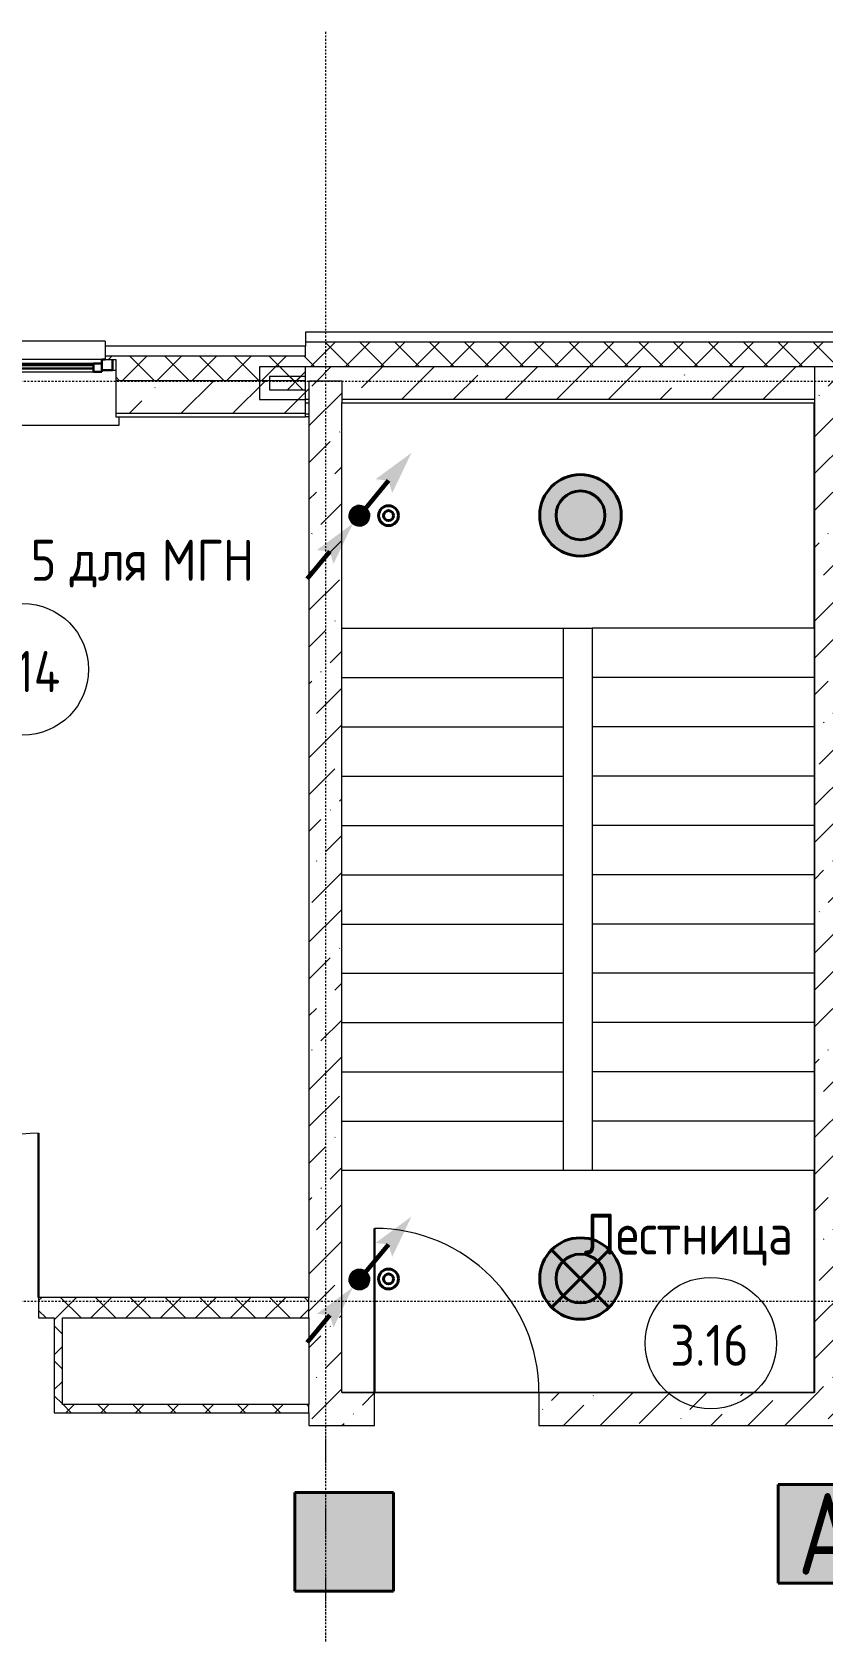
# Model space of a CAD drawing. Header units: millimetres. Extents: x -174154 to -170572, y -111302 to -109817.
# Drawn here: x -173994.5 to -173946.4, y -110868.4 to -110771 of the extents above; entities that cross this region are included whole.
import ezdxf

# ---------------------------------------------------------------- set-up
doc = ezdxf.new("R2010")
doc.units = ezdxf.units.MM
for name, pattern in [('ACAD_ISO02W100', [15, 12, -3]), ('ADSK_Линия сетки', [21, 12, -3, 3, -3]), ('ADSK_Сверху', [4.5, 3, -1.5]), ('ADSK_Штрих_ш3 п1_5', [4.5, 3, -1.5])]:
    doc.linetypes.add(name, pattern=pattern)
for name, color, linetype, lineweight in [('!Освещение', 190, 'Continuous', 40), ('!Подложка', 252, 'ACAD_ISO02W100', 25), ('Двери', 7, 'Continuous', 18), ('Каркас_Импост', 7, 'Continuous', 18), ('Лестницы', 7, 'Continuous', 18), ('Марки помещений', 7, 'Continuous', 18), ('Окна', 7, 'Continuous', 18), ('Оси', 7, 'Continuous', 9), ('Остекление', 7, 'Continuous', 30), ('Отлив', 7, 'Continuous', 18), ('Панель', 7, 'Continuous', 18), ('Перекрытия', 7, 'Continuous', 18), ('Подоконник_Верхний брус', 7, 'Continuous', 18), ('Стены', 7, 'Continuous', 18), ('Стены разрез', 7, 'Continuous', 40), ('Стены штриховка', 7, 'Continuous', 18), ('Электрика', 7, 'Continuous', 40)]:
    doc.layers.add(name, color=color, linetype=linetype, lineweight=lineweight)
doc.layers.add('_Разделитель помещений_', color=4, linetype='ADSK_Штрих_ш3 п1_5', lineweight=40, true_color=0x00ffff)
doc.styles.add('GOST Common', font='GOST Common.ttf', dxfattribs={"width": 0.9, "height": 250})
doc.styles.get("Standard").update_dxf_attribs({"font": 'GOST_A.TTF'})
pattern_1 = [(45, (30280, 12305), (-106.066, 106.066), []), (135, (30280, 12305), (-106.066, -106.066), [])]
pattern_2 = [(45, (30280, 12305), (-314.309, 314.309), []), (45, (30594.3, 12305), (-314.309, 314.309), [555.625, -111.125, 3.353, -107.772])]
pattern_3 = [(45, (30280, 12305), (84.1903, 308.6967), [396.875, -79.375, 3.353, -76.022])]

# ---------------------------------------------------------------- blocks, each defined once
blk = doc.blocks.new('*U231')
at = {"layer": 'Электрика', "ltscale": 10}
h = blk.add_hatch(color=255, dxfattribs=at)
h.dxf.hatch_style = 1
edge = h.paths.add_edge_path()
edge.add_arc((0, 0), 2.5, 0, 360)
at = {"layer": 'Электрика', "color": 5}
blk.add_circle((0, 0), 2.5, dxfattribs=at)
at = {"layer": 'Электрика', "color": 5, "lineweight": 40}
blk.add_circle((0, 0), 1.5, dxfattribs=at)
for start, end in [(0, 180), (180, 0)]:
    blk.add_arc((0, 0), 2.5, start, end, dxfattribs=at)
blk = doc.blocks.new('*U242')
at = {"layer": 'Электрика', "ltscale": 10}
h = blk.add_hatch(color=255, dxfattribs=at)
h.dxf.hatch_style = 1
edge = h.paths.add_edge_path()
edge.add_arc((0, 0), 2.5, 0, 360)
at = {"layer": 'Электрика', "color": 1, "lineweight": 40}
for p, q in [((-1.768, 1.768), (1.768, -1.768)), ((-1.768, -1.768), (1.768, 1.768))]:
    blk.add_line(p, q, dxfattribs=at)
blk.add_circle((0, 0), 1.5, dxfattribs=at)
for start, end in [(0, 180), (180, 0)]:
    blk.add_arc((0, 0), 2.5, start, end, dxfattribs=at)
blk = doc.blocks.new('*U228')
at = {"layer": 'Электрика', "true_color": 0xffffff}
h = blk.add_hatch(color=7, dxfattribs=at)
h.dxf.hatch_style = 1
h.paths.add_polyline_path([(3.025, 3.025), (3.025, -3.025), (-3.025, -3.025), (-3.025, 3.025)])
at = {"layer": 'Электрика', "color": 5}
for p, q in [((-3.025, -3.025), (-3.025, 3.025)), ((-3.025, 3.025), (3.025, 3.025)), ((3.025, 3.025), (3.025, -3.025)), ((-3.025, -3.025), (3.025, -3.025))]:
    blk.add_line(p, q, dxfattribs=at)
blk = doc.blocks.new('*U227')
at = {"layer": 'Электрика', "true_color": 0xffffff}
h = blk.add_hatch(color=7, dxfattribs=at)
h.dxf.hatch_style = 1
h.paths.add_polyline_path([(3.025, 3.025), (3.025, -3.025), (-3.025, -3.025), (-3.025, 3.025)])
at = {"layer": 'Электрика', "color": 1}
for p, q in [((-3.025, -3.025), (-3.025, 3.025)), ((-3.025, 3.025), (3.025, 3.025)), ((3.025, 3.025), (3.025, -3.025)), ((-3.025, -3.025), (3.025, -3.025))]:
    blk.add_line(p, q, dxfattribs=at)
at = {"layer": 'Электрика', "color": 1, "insert": (0, 0), "char_height": 5, "width": 6.05, "attachment_point": 5}
blk.add_mtext('А', dxfattribs=at)
blk = doc.blocks.new('*U258')
at = {"color": 0, "linetype": 'ByBlock', "lineweight": -2}
for p, q in [((0.46, 0.46), (2.23, 2.23)), ((-4, -4), (-2.27, -2.27))]:
    blk.add_line(p, q, dxfattribs=at)
at = {"color": 214, "lineweight": 50, "ltscale": 100}
for p, q in [((-0.53, 0.53), (0, 0)), ((0, -0.75), (0, 0.75)), ((0.53, 0.53), (0, 0)), ((0.75, 0), (-0.75, 0)), ((0, 0), (-0.53, -0.53)), ((0, 0), (0.53, -0.53))]:
    blk.add_line(p, q, dxfattribs=at)
at = {"color": 0, "linetype": 'ByBlock', "lineweight": -2, "const_width": 0.75}
blk.add_lwpolyline([(-0.38, 0, 1), (0.38, 0, 1)], format="xyb", close=True, dxfattribs=at)
at = {"color": 0, "linetype": 'ByBlock', "lineweight": -2}
for points in [[(4, 4), (2.23, 2.23), (1.35, 2.41)], [(4, 4), (2.23, 2.23), (2.41, 1.35)], [(-0.5, -0.5), (-2.27, -2.27), (-3.15, -2.09)], [(-0.5, -0.5), (-2.27, -2.27), (-2.09, -3.15)]]:
    blk.add_solid(points, dxfattribs=at)
blk = doc.blocks.new('AC_Дверь_Однопольная_ПВХ - 960х2080h В О Л-799633-В_АР_ПЭ_03 Этаж')
at = {"layer": 'Панель', "lineweight": 30}
blk.add_line((500, 62.5), (500, 1062.5), dxfattribs=at)
at = {"layer": 'Панель'}
blk.add_arc((500, 62.5), 1000, 90, 180, dxfattribs=at)
blk = doc.blocks.new('B2B_Окно_1створка - 1280х2060h-666021-В_АР_ПЭ_03 Этаж')
at = {"layer": 'Каркас_Импост', "lineweight": 30}
for p, q in [((-640, 135), (-640, 70)), ((-575, 135), (-595, 135)), ((-575, 110), (-575, 135)), ((-525, 110), (-575, 110)), ((-575, 110), (-575, 60)), ((-525, 60), (-525, 110)), ((525, 110), (525, 60)), ((575, 110), (525, 110)), ((575, 135), (575, 110)), ((595, 135), (575, 135)), ((575, 60), (575, 110)), ((640, 70), (640, 135)), ((-640, 70), (-575, 70)), ((-575, 60), (-525, 60)), ((525, 60), (575, 60)), ((575, 70), (640, 70))]:
    blk.add_line(p, q, dxfattribs=at)
at = {"layer": 'Каркас_Импост'}
for p, q in [((575, 135), (-575, 135)), ((525, 110), (-525, 110)), ((-525, 60), (525, 60))]:
    blk.add_line(p, q, dxfattribs=at)
at = {"layer": 'Остекление'}
for p, q in [((525, 100), (-525, 100)), ((-525, 100), (-525, 80)), ((525, 80), (525, 100)), ((-525, 80), (525, 80))]:
    blk.add_line(p, q, dxfattribs=at)
blk = doc.blocks.new('В2В_Подоконник_ПВХ - ПВХ-V8-В_АР_ПЭ_03 Этаж')
at = {"layer": 'Подоконник_Верхний брус'}
for p, q in [((-660, 0), (-640, 0)), ((640, 0), (660, 0)), ((-680, -285), (-680, -335)), ((680, -335), (680, -285)), ((-680, -335), (680, -335))]:
    blk.add_line(p, q, dxfattribs=at)
blk = doc.blocks.new('B2B_Отлив - Отлив_металлический-V9-В_АР_ПЭ_03 Этаж')
at = {"layer": 'Отлив'}
for p, q in [((-595, 80), (-595, 110)), ((595, 110), (-595, 110)), ((595, 110), (595, 80)), ((-595, 1), (595, 1))]:
    blk.add_line(p, q, dxfattribs=at)
blk = doc.blocks.new('AC_Дверь_Однопольная_ПВХ - 960х2080h В Вл П с доводчиком-813898-В_АР_ПЭ_03 Этаж')
at = {"layer": 'Панель', "lineweight": 30}
blk.add_line((-500, 100), (-500, 1100), dxfattribs=at)
at = {"layer": 'Панель'}
blk.add_arc((-500, 100), 1000, 0, 90, dxfattribs=at)
blk = doc.blocks.new('ADSK_Марка_Помещение_2_ГОСТ21-501-2011 - Имя и Категория-86712-В_АР_ПЭ_03 Этаж')
at = {"layer": 'Марки помещений'}
blk.add_circle((0, 0), 4, dxfattribs=at)
blk = doc.blocks.new('A$C7b4e20c5')
at = {"layer": 'Стены разрез', "lineweight": 20, "true_color": 0x636466}
h = blk.add_hatch(dxfattribs=at)
h.set_pattern_fill('FP_1', color=251, style=0, pattern_type=2)
h.set_pattern_definition(pattern_1)
h.paths.add_polyline_path([(14910, 14470), (14910, 14620), (13690.2, 14620), (13690.2, 14600), (13755.2, 14600), (13755.2, 14470)])
h.paths.add_polyline_path([(12138.9, 14470), (12435.2, 14470), (12435.2, 14600), (12500.2, 14600), (12500.2, 14620), (9668.7, 14620), (9668.7, 14600), (9733.7, 14600), (9733.7, 14470)])
h.paths.add_polyline_path([(8413.7, 14470), (8413.7, 14600), (8478.7, 14600), (8478.7, 14620), (5700.6, 14620), (5700.6, 14600), (5765.6, 14600), (5765.6, 14470), (6129.8, 14470)])
h.paths.add_polyline_path([(4445.6, 14470), (4445.6, 14600), (4510.6, 14600), (4510.6, 14620), (2690.2, 14620), (2690.2, 14600), (2755.2, 14600), (2755.2, 14470), (3125.2, 14470)])
h.paths.add_polyline_path([(1435.2, 14470), (1435.2, 14600), (1500.2, 14600), (1500.2, 14620), (60, 14620), (60, 14470), (210, 14470)])
h = blk.add_hatch(dxfattribs=at)
h.set_pattern_fill('FP_1', color=251, style=0, pattern_type=2)
h.set_pattern_definition(pattern_1)
h.paths.add_polyline_path([(30480, 14555), (30480, 14705), (29309.5, 14705), (29309.5, 14685), (29374.5, 14685), (29374.5, 14555), (30330, 14555)])
h.paths.add_polyline_path([(28054.5, 14555), (28054.5, 14685), (28119.5, 14685), (28119.5, 14705), (27067.7, 14705), (27067.7, 14685), (27132.7, 14685), (27132.7, 14555), (27161.6, 14555)])
h.paths.add_polyline_path([(25812.7, 14555), (25812.7, 14685), (25877.7, 14685), (25877.7, 14705), (23898, 14705), (23898, 14685), (23963, 14685), (23963, 14555), (24157, 14555)])
h.paths.add_polyline_path([(22643, 14555), (22643, 14685), (22708, 14685), (22708, 14705), (19723.6, 14705), (19723.6, 14685), (19788.6, 14685), (19788.6, 14555), (21152.5, 14555)])
h.paths.add_polyline_path([(18468.6, 14555), (18468.6, 14685), (18533.6, 14685), (18533.6, 14705), (14910, 14705), (14910, 14555), (18206.8, 14555)])
h = blk.add_hatch(dxfattribs=at)
h.set_pattern_fill('FP_2', color=251, style=0, pattern_type=2)
h.set_pattern_definition(pattern_2)
h.paths.add_polyline_path([(30330, 14355), (30330, 14555), (29374.5, 14555), (29374.5, 14355), (30166.1, 14355)])
h.paths.add_polyline_path([(28054.5, 14355), (28054.5, 14555), (27132.7, 14555), (27132.7, 14355), (27429.2, 14355)])
h.paths.add_polyline_path([(25405, 14355), (25812.7, 14355), (25812.7, 14555), (23963, 14555), (23963, 14355), (25280, 14355)])
h.paths.add_polyline_path([(22643, 14355), (22643, 14555), (19788.6, 14555), (19788.6, 14355), (21755, 14355)])
h.paths.add_polyline_path([(18006.8, 14355), (18006.8, 14555), (14910, 14555), (14910, 14355), (14930, 14355), (14930, 14470), (15130, 14470), (15130, 14355), (15143.4, 14355)])
h.paths.add_polyline_path([(18206.8, 14355), (18468.6, 14355), (18468.6, 14555), (18206.8, 14555), (18206.8, 14459.2)])
h = blk.add_hatch(dxfattribs=at)
h.set_pattern_fill('FP_4', color=251, style=0, pattern_type=2)
h.set_pattern_definition(pattern_3)
h.paths.add_polyline_path([(18206.8, 8110.5), (18206.8, 14555), (18006.8, 14555), (18006.8, 8110.5), (18147.9, 8110.5)])
h = blk.add_hatch(dxfattribs=at)
h.set_pattern_fill('FP_2', color=251, style=0, pattern_type=2)
h.set_pattern_definition(pattern_2)
h.paths.add_polyline_path([(14910, 14270), (14910, 14470), (13755.2, 14470), (13755.2, 14270)])
h.paths.add_polyline_path([(12138.9, 14270), (12435.2, 14270), (12435.2, 14470), (9733.7, 14470), (9733.7, 14270), (10636.6, 14270)])
h.paths.add_polyline_path([(8413.7, 14270), (8413.7, 14470), (5765.6, 14470), (5765.6, 14270), (6620, 14270)])
h.paths.add_polyline_path([(3895, 14270), (4445.6, 14270), (4445.6, 14470), (2755.2, 14470), (2755.2, 14270), (3770, 14270)])
h.paths.add_polyline_path([(1435.2, 14270), (1435.2, 14470), (210, 14470), (210, 14270), (410, 14270)])
h = blk.add_hatch(dxfattribs=at)
h.set_pattern_fill('FP_1', color=251, style=0, pattern_type=2)
h.set_pattern_definition(pattern_1)
h.paths.add_polyline_path([(14690, 14415), (14910, 14415), (14910, 14495), (14690, 14495), (14690, 14459.2)])
h = blk.add_hatch(dxfattribs=at)
h.set_pattern_fill('FP_4', color=251, style=0, pattern_type=2)
h.set_pattern_definition(pattern_3)
h.paths.add_polyline_path([(15130, 8110.5), (15130, 14470), (14930, 14470), (14930, 8110.5)])
h = blk.add_hatch(dxfattribs=at)
h.set_pattern_fill('FP_1', color=251, style=0, pattern_type=2)
h.set_pattern_definition(pattern_1)
h.paths.add_polyline_path([(14930, 8765), (14930, 8890), (13285, 8890), (13285, 8765), (13430, 8765)])
h.paths.add_polyline_path([(12138.9, 8765), (12285, 8765), (12285, 8890), (9245, 8890), (9245, 8765)])
h.paths.add_polyline_path([(8245, 8765), (8245, 8890), (5355, 8890), (5355, 8765)])
h.paths.add_polyline_path([(4355, 8765), (4355, 8890), (3655, 8890), (3655, 8765)])
h.paths.add_polyline_path([(2430, 8765), (2655, 8765), (2655, 8890), (410, 8890), (410, 8765), (430, 8765)])
h = blk.add_hatch(dxfattribs=at)
h.set_pattern_fill('FP_1', color=251, style=0, pattern_type=2)
h.set_pattern_definition(pattern_1)
h.paths.add_polyline_path([(13430, 8188), (13430, 8765), (13380, 8765), (13380, 8188)])
h = blk.add_hatch(dxfattribs=at)
h.set_pattern_fill('FP_4', color=251, style=0, pattern_type=2)
h.set_pattern_definition(pattern_3)
h.paths.add_polyline_path([(18006.8, 8110.5), (18006.8, 8310.5), (16330, 8310.5), (16330, 8110.5)])
h.paths.add_polyline_path([(15130, 8110.5), (15330, 8110.5), (15330, 8310.5), (15130, 8310.5)])
h = blk.add_hatch(dxfattribs=at)
h.set_pattern_fill('FP_1', color=251, style=0, pattern_type=2)
h.set_pattern_definition(pattern_1)
h.paths.add_polyline_path([(14930, 8188), (14930, 8238), (13430, 8238), (13430, 8188)])
at = {"layer": '_Разделитель помещений_', "color": 251, "lineweight": 20, "true_color": 0x636466}
blk.add_line((15030, 8110.5), (15030, 6765), dxfattribs=at)
at = {"layer": 'Лестницы', "color": 251, "lineweight": 20, "true_color": 0x636466}
for p, q in [((18004.2, 12963), (18004.2, 14335)), ((15130, 12963), (16480, 12963)), ((16480, 12963), (16654.2, 12963)), ((16480, 12663), (16480, 12963)), ((18004.2, 12963), (16654.2, 12963)), ((16654.2, 12963), (16654.2, 12663)), ((18004.2, 12963), (18004.2, 12663)), ((15130, 12663), (16480, 12663)), ((16480, 12363), (16480, 12663)), ((16654.2, 12663), (16654.2, 12363)), ((18004.2, 12663), (16654.2, 12663)), ((18004.2, 12663), (18004.2, 12363)), ((15130, 12363), (16480, 12363)), ((16480, 12063), (16480, 12363)), ((16654.2, 12363), (16654.2, 12063)), ((18004.2, 12363), (16654.2, 12363)), ((18004.2, 12363), (18004.2, 12063)), ((15130, 12063), (16480, 12063)), ((16480, 11763), (16480, 12063)), ((16654.2, 12063), (16654.2, 11763)), ((18004.2, 12063), (16654.2, 12063)), ((18004.2, 12063), (18004.2, 11763)), ((15130, 11763), (16480, 11763)), ((16480, 11463), (16480, 11763)), ((16654.2, 11763), (16654.2, 11463)), ((18004.2, 11763), (16654.2, 11763)), ((18004.2, 11763), (18004.2, 11463)), ((15130, 11463), (16480, 11463)), ((16480, 11163), (16480, 11463)), ((16654.2, 11463), (16654.2, 11163)), ((18004.2, 11463), (16654.2, 11463)), ((18004.2, 11463), (18004.2, 11163)), ((15130, 11163), (16480, 11163)), ((16480, 10863), (16480, 11163)), ((16654.2, 11163), (16654.2, 10863)), ((18004.2, 11163), (16654.2, 11163)), ((18004.2, 11163), (18004.2, 10863)), ((15130, 10863), (16480, 10863)), ((16480, 10563), (16480, 10863)), ((16654.2, 10863), (16654.2, 10563)), ((18004.2, 10863), (16654.2, 10863)), ((18004.2, 10863), (18004.2, 10563)), ((15130, 10563), (16480, 10563)), ((16480, 10263), (16480, 10563)), ((16654.2, 10563), (16654.2, 10263)), ((18004.2, 10563), (16654.2, 10563)), ((18004.2, 10563), (18004.2, 10263)), ((15130, 10263), (16480, 10263)), ((16480, 9963), (16480, 10263)), ((16654.2, 10263), (16654.2, 9963)), ((18004.2, 10263), (16654.2, 10263)), ((18004.2, 10263), (18004.2, 9963)), ((15130, 9963), (16480, 9963)), ((16480, 9663), (16480, 9963)), ((16654.2, 9963), (16654.2, 9663)), ((18004.2, 9963), (16654.2, 9963)), ((18004.2, 9963), (18004.2, 9663)), ((16479.9, 9663), (15130, 9663)), ((16654.2, 9663), (16479.9, 9663)), ((18004.2, 9663), (16654.2, 9663)), ((18004.2, 8313), (18004.2, 9663)), ((15130, 8313), (18004.2, 8313)), ((15130, 8312.1), (18004.2, 8312.1))]:
    blk.add_line(p, q, dxfattribs=at)
at = {"layer": 'Лестницы', "color": 251, "linetype": 'ADSK_Сверху', "lineweight": 20, "true_color": 0x636466}
for p, q in [((15130, 12963), (16480, 12963)), ((18004.2, 12963), (16654.2, 12963)), ((15130, 12663), (16480, 12663)), ((18004.2, 12663), (16654.2, 12663)), ((15130, 12363), (16480, 12363)), ((18004.2, 12363), (16654.2, 12363)), ((15130, 12063), (16480, 12063)), ((18004.2, 12063), (16654.2, 12063)), ((15130, 11763), (16480, 11763)), ((18004.2, 11763), (16654.2, 11763)), ((15130, 11463), (16480, 11463)), ((18004.2, 11463), (16654.2, 11463)), ((15130, 11163), (16480, 11163)), ((18004.2, 11163), (16654.2, 11163)), ((15130, 10863), (16480, 10863)), ((18004.2, 10863), (16654.2, 10863)), ((15130, 10563), (16480, 10563)), ((18004.2, 10563), (16654.2, 10563)), ((15130, 10263), (16480, 10263)), ((18004.2, 10263), (16654.2, 10263)), ((15130, 9963), (16480, 9963)), ((18004.2, 9963), (16654.2, 9963)), ((18004.2, 9663), (16654.2, 9663))]:
    blk.add_line(p, q, dxfattribs=at)
at = {"layer": 'Оси', "linetype": 'ADSK_Линия сетки'}
for p, q in [((15030, 16592.9), (15030, -2195)), ((32780, 14465), (-1856.4, 14465)), ((32780, 8865), (-1856.4, 8865))]:
    blk.add_line(p, q, dxfattribs=at)
at = {"layer": 'Перекрытия', "color": 251, "lineweight": 20, "true_color": 0x636466}
for p, q in [((14930, 14267.2), (14910, 14267.2)), ((14930, 14250), (14910, 14250)), ((16330, 8310.5), (15330, 8310.5))]:
    blk.add_line(p, q, dxfattribs=at)
at = {"layer": 'Стены', "color": 251, "lineweight": 20, "true_color": 0x636466}
for p, q in [((14910, 14495), (14910, 14555)), ((14910, 14470), (14910, 14495)), ((14910, 14415), (14910, 14470)), ((14910, 14355), (14910, 14415))]:
    blk.add_line(p, q, dxfattribs=at)
at = {"layer": 'Стены разрез', "color": 251, "lineweight": 20, "true_color": 0x636466}
for p, q in [((18533.6, 14765), (14910, 14765)), ((14910, 14765), (14910, 14680)), ((14910, 14680), (13690.2, 14680)), ((13690.2, 14680), (13690.2, 14600)), ((13690.2, 14600), (13755.2, 14600)), ((13755.2, 14600), (13755.2, 14250)), ((14910, 14555), (14630, 14555)), ((14630, 14555), (14630, 14355)), ((14630, 14355), (14910, 14355)), ((14910, 14250), (14910, 14335)), ((14910, 14335), (14930, 14335)), ((14930, 14335), (14930, 8890)), ((15130, 8310.5), (15130, 14335)), ((15130, 14335), (18006.8, 14335)), ((18006.8, 14335), (18006.8, 8310.5)), ((13755.2, 14250), (14910, 14250)), ((14930, 8890), (13285, 8890)), ((13285, 8890), (13285, 8765)), ((13285, 8765), (13380, 8765)), ((13380, 8765), (13380, 8188)), ((13430, 8765), (14930, 8765)), ((13430, 8238), (13430, 8765)), ((14930, 8765), (14930, 8238)), ((15330, 8310.5), (15130, 8310.5)), ((15330, 8110.5), (15330, 8310.5)), ((18006.8, 8310.5), (16330, 8310.5)), ((16330, 8310.5), (16330, 8110.5)), ((13380, 8188), (14930, 8188)), ((14930, 8238), (13430, 8238)), ((14930, 8188), (14930, 8110.5)), ((14930, 8110.5), (15330, 8110.5)), ((16330, 8110.5), (18206.8, 8110.5))]:
    blk.add_line(p, q, dxfattribs=at)
at = {"layer": 'Стены штриховка', "color": 251, "lineweight": 20, "true_color": 0x636466}
for p, q in [((14910, 14620), (13690.2, 14620)), ((18533.6, 14705), (14910, 14705)), ((14910, 14620), (14910, 14680)), ((14910, 14470), (14910, 14555)), ((18468.6, 14555), (14910, 14555)), ((18006.8, 14555), (18006.8, 14335)), ((14910, 14470), (13755.2, 14470)), ((14690, 14495), (14690, 14415)), ((14910, 14495), (14690, 14495)), ((14690, 14415), (14910, 14415)), ((14930, 14470), (15130, 14470)), ((14930, 14470), (14930, 14335)), ((15130, 14470), (15130, 14335)), ((14910, 14335), (14910, 14355)), ((14930, 14355), (14910, 14355)), ((18006.8, 14355), (15130, 14355)), ((14910, 14270), (13755.2, 14270)), ((14930, 8765), (14930, 8890)), ((14930, 8188), (14930, 8238))]:
    blk.add_line(p, q, dxfattribs=at)
at = {"layer": 'Двери', "color": 251, "lineweight": 20, "true_color": 0x636466}
for name, p in [('AC_Дверь_Однопольная_ПВХ - 960х2080h В О Л-799633-В_АР_ПЭ_03 Этаж', (12785, 8827.5)), ('AC_Дверь_Однопольная_ПВХ - 960х2080h В Вл П с доводчиком-813898-В_АР_ПЭ_03 Этаж', (15830, 8210.5))]:
    blk.add_blockref(name, p, dxfattribs=at)
at = {"layer": 'Марки помещений', "color": 251, "lineweight": 20, "true_color": 0x636466, "xscale": 99.99999999999993, "yscale": 99.99999999999993, "zscale": 99.99999999999993}
for p in [(13189.4, 12713.4), (17375.8, 8612.3)]:
    blk.add_blockref('ADSK_Марка_Помещение_2_ГОСТ21-501-2011 - Имя и Категория-86712-В_АР_ПЭ_03 Этаж', p, dxfattribs=at)
at = {"layer": 'Окна', "color": 251, "lineweight": 20, "true_color": 0x636466}
for name, p in [('B2B_Отлив - Отлив_металлический-V9-В_АР_ПЭ_03 Этаж', (13095.2, 14600)), ('В2В_Подоконник_ПВХ - ПВХ-V8-В_АР_ПЭ_03 Этаж', (13095.2, 14535)), ('B2B_Окно_1створка - 1280х2060h-666021-В_АР_ПЭ_03 Этаж', (13095.2, 14465))]:
    blk.add_blockref(name, p, dxfattribs=at)
at = {"layer": 'Марки помещений', "color": 251, "lineweight": 20, "true_color": 0x636466, "char_height": 250, "attachment_point": 1, "style": 'GOST Common'}
for s, insert, width in [('5 ', (13236.9, 13502.1), 288.607), ('МГН', (14034.7, 13502.1), 656.582), ('для', (13475.1, 13502.1), 584.43), ('3.14', (12933.6, 12824.8), 627.721), ('Лестница', (16602.1, 9401), 1652.278), ('3.16', (17129, 8723.7), 606.076)]:
    blk.add_mtext(s, dxfattribs=dict(at, insert=insert, width=width))
blk = doc.blocks.new('Расп.кор.')
at = {"layer": 'Электрика', "lineweight": 40}
for radius in [0.605, 0.303]:
    blk.add_circle((0, 0), radius, dxfattribs=at)

msp = doc.modelspace()

# ---------------------------------------------------------------- block references
at = {"layer": '!Освещение', "color": 18, "lineweight": 9, "true_color": 0x000000, "xscale": 0.9917355371882407, "yscale": 0.9917355371882407, "zscale": 0.9917355371882407}
for name, p in [('*U231', (-173961.125, -110800.407)), ('*U242', (-173961.125, -110846.86)), ('*U228', (-173975.511, -110862.886)), ('*U227', (-173946.1, -110862.402))]:
    msp.add_blockref(name, p, dxfattribs=at)
at = {"layer": '!Подложка', "ltscale": 20, "xscale": 0.01, "yscale": 0.01, "zscale": 0.01}
msp.add_blockref('A$C7b4e20c5', (-174126.95, -110936.912), dxfattribs=at)
at = {"layer": 'Электрика', "color": 11, "lineweight": 60, "xscale": 0.8794326240000016, "yscale": 0.8794326240000016, "zscale": 0.8794326240000016, "rotation": 5.371320298323082}
for p in [(-173974.58, -110800.43), (-173974.58, -110846.918)]:
    msp.add_blockref('*U258', p, dxfattribs=at)
at = {"layer": 'Электрика', "rotation": 90}
for p in [(-173972.805, -110800.421), (-173972.805, -110846.885)]:
    msp.add_blockref('Расп.кор.', p, dxfattribs=at)

doc.saveas('drawing.dxf')
